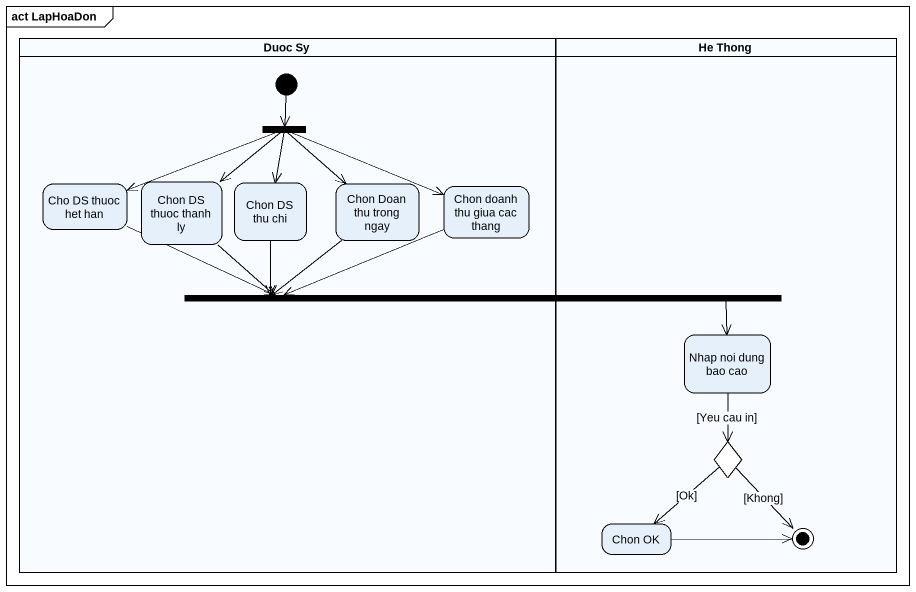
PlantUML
@startuml
mainframe act LapHoaDon
hide empty description
state "Duoc Sy" as Duoc_Sy <<partition>> {
  state fork1 <<fork>>
  state "Cho DS thuoc het han" as Cho_DS_thuoc_het_han
  state "Chon DS thuoc thanh ly" as Chon_DS_thuoc_thanh_ly
  state "Chon DS thu chi" as Chon_DS_thu_chi
  state "Chon Doan thu trong ngay" as Chon_Doan_thu_trong_ngay
  state "Chon doanh thu giua cac thang" as Chon_doanh_thu_giua_cac
  [*] --> fork1
}
state "He Thong" as He_Thong <<partition>> {
  state "Nhap noi dung bao cao" as Nhap_noi_dung_bao_cao
  state choice1 <<choice>>
  state "Chon OK" as Chon_OK
  choice1 --> [*] : [Khong]
  Chon_OK -right-> [*]
}
state fork2 <<join>>
fork1 -left-> Cho_DS_thuoc_het_han
fork1 --> Chon_DS_thuoc_thanh_ly
fork1 --> Chon_DS_thu_chi
fork1 --> Chon_Doan_thu_trong_ngay
fork1 -right-> Chon_doanh_thu_giua_cac
Cho_DS_thuoc_het_han -right-> fork2
Chon_DS_thuoc_thanh_ly -right-> fork2
Chon_DS_thu_chi -right-> fork2
Chon_Doan_thu_trong_ngay --> fork2
Chon_doanh_thu_giua_cac --> fork2
fork2 -right-> Nhap_noi_dung_bao_cao
Nhap_noi_dung_bao_cao --> choice1 : [Yeu cau in]
choice1 --> Chon_OK : [Ok]
@enduml
